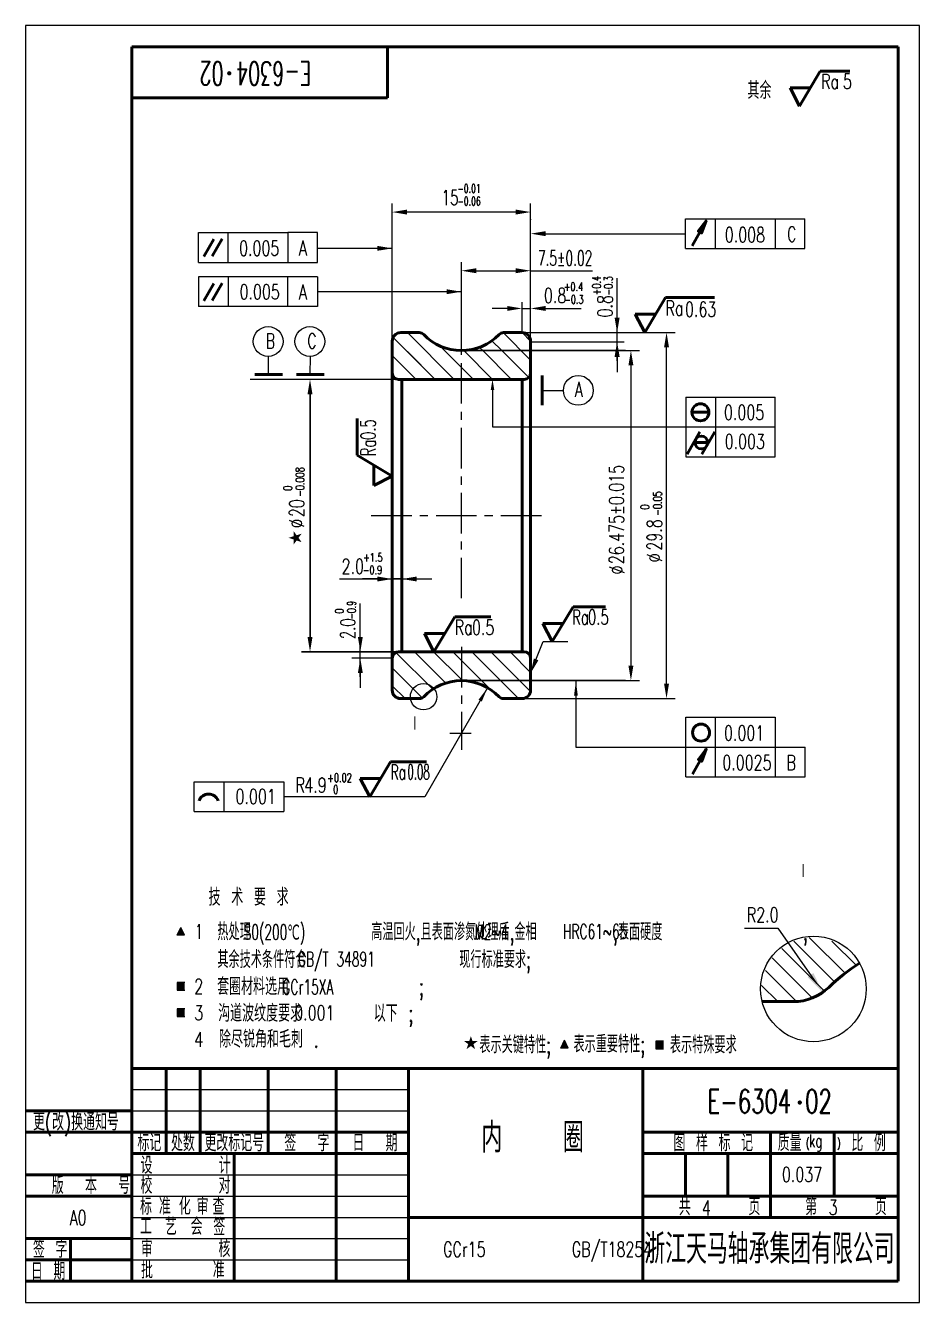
# Model space of a CAD drawing. Header units: millimetres. Extents: x 3824 to 4736, y 762 to 1063.
# Drawn here: x 4293 to 4503, y 762.8 to 1062.8 of the extents above; entities that cross this region are included whole.
import ezdxf
from ezdxf.enums import TextEntityAlignment as Align

# ---------------------------------------------------------------- set-up
doc = ezdxf.new("R2010")
doc.units = ezdxf.units.MM
doc.header["$PDSIZE"] = -5
doc.linetypes.add('ACAD_ISO10W100', pattern=[18.5, 12, -3, 0.5, -3])
doc.linetypes.add('CENTER', pattern=[50.8, 31.75, -6.35, 6.35, -6.35])
doc.layers.get('0').update_dxf_attribs({"lineweight": 18})
for name, color, linetype, lineweight in [('1', 7, 'Continuous', 50), ('2', 7, 'Continuous', 18), ('3', 7, 'CENTER', 18), ('90', 7, 'Continuous', 18), ('中心线', 7, 'CENTER', 18), ('文字', 7, 'Continuous', 18), ('粗实线', 7, 'Continuous', 50)]:
    doc.layers.add(name, color=color, linetype=linetype, lineweight=lineweight)
doc.styles.add('HZ', font='txt.shx', dxfattribs={"width": 0.7, "bigfont": 'hztxt.shx'})
doc.styles.add('HZTXT', font='txt.shx', dxfattribs={"width": 0.667, "bigfont": 'hztxt.shx'})
doc.styles.get("Standard").update_dxf_attribs({"font": 'txt.shx', "bigfont": 'gbcbig.shx'})
doc.styles.add('标准', font='', dxfattribs={"width": 0.667})
doc.styles.get('标准').set_extended_font_data('宋体')
doc.dimstyles.new('小', dxfattribs={"dimtxt": 0.5, "dimasz": 0.5, "dimexe": 0.2, "dimexo": 0, "dimtad": 1, "dimdsep": 46, "dimtxsty": '标准', "dimblk": '_CAXARROW', "dimcen": 0, "dimdle": 6, "dimazin": 2, "dimtfac": 0.707107, "dimtdec": 3, "dimtmove": 2, "dimatfit": 3, "dimfxl": 1, "dimfrac": 2, "dimtolj": 1, "dimarcsym": 1})

# ---------------------------------------------------------------- blocks, each defined once
blk = doc.blocks.new('_CAXARROW')
blk.add_hatch(color=0).paths.add_polyline_path([(0, 0), (-1, 0.125), (-1, -0.125)], flags=0)

msp = doc.modelspace()

# ---------------------------------------------------------------- hatches: boundary and pattern name
at = {"linetype": 'Continuous'}
for points in [[(4379.18199922, 1010.46608418), (4375.68199922, 1010.02858418), (4375.68199922, 1010.90358418)], [(4395.44104272, 1000.27605805), (4391.94104272, 999.83855805), (4391.94104272, 1000.71355805)], [(4401.59374296, 907.24991809), (4400.22913786, 903.99734078), (4399.47049129, 904.43332288)], [(4422.34289717, 908.90754355), (4422.78039717, 905.40754355), (4421.90539717, 905.40754355)]]:
    msp.add_hatch(color=0, dxfattribs=at).paths.add_polyline_path(points, flags=0)
for points in [[(4406.20008179, 996.93274362), (4406.20008179, 995.76607696), (4409.70008179, 996.34941029)], [(4415.20007513, 996.93274362), (4415.20007513, 995.76607696), (4411.70007513, 996.34941029)], [(4431.43630656, 994.17697139), (4432.60297323, 994.17697139), (4432.0196399, 990.67697139)], [(4431.43630656, 985.0293279), (4432.60297323, 985.0293279), (4432.0196399, 988.5293279)], [(4431.43630656, 984.91673129), (4432.60297323, 984.91673129), (4432.0196399, 988.41673129)], [(4402.3285472, 977.17697139), (4402.74521387, 979.67697139), (4403.16188054, 977.17697139)], [(4371.11330164, 919.17697139), (4372.27996831, 919.17697139), (4371.69663498, 915.67697139)], [(4371.11330164, 910.67697139), (4372.27996831, 910.67697139), (4371.69663498, 914.17697139)], [(4478.13151993, 840.22068309), (4476.76809477, 839.26211665), (4480.32550668, 835.65112441)]]:
    msp.add_hatch(color=0).paths.add_polyline_path(points, flags=0)
at = {"ltscale": 0.3}
for points in [[(4330.39320602, 849.07493558), (4329.5277898, 850.91412041), (4328.66237359, 849.07493558)], [(4420.53540341, 822.58483924), (4419.6699872, 824.42402406), (4418.80457098, 822.58483924)]]:
    msp.add_hatch(color=0, dxfattribs=at).paths.add_polyline_path(points)
for points in [[(4330.45103693, 838.00946154), (4328.65103693, 838.00946154), (4328.65103693, 836.20946154), (4330.45103693, 836.20946154)], [(4330.45103693, 831.79909183), (4328.65103693, 831.79909183), (4328.65103693, 829.99909183), (4330.45103693, 829.99909183)], [(4442.93557509, 824.19340786), (4441.13557509, 824.19340786), (4441.13557509, 822.39340786), (4442.93557509, 822.39340786)]]:
    msp.add_hatch(color=256).paths.add_polyline_path(points)

# ---------------------------------------------------------------- linework, layer by layer
at = {"linetype": 'Continuous'}
for p, q in [((4379.18199922, 989.41178069), (4379.18199922, 1020.99142542)), ((4411.70008622, 992.21735284), (4411.70008622, 1020.99142542)), ((4407.70008622, 990.67697139), (4445.62941073, 990.67697139)), ((4395.44104272, 986.44639924), (4437.26168327, 986.44639924)), ((4381.46077779, 979.67697139), (4357.87524385, 979.67697139)), ((4379.18199922, 914.17697139), (4379.18199922, 934.78580717)), ((4381.46077779, 915.67697139), (4381.46077779, 934.78580717)), ((4381.46077779, 915.67697139), (4357.87524385, 915.67697139)), ((4395.44104272, 908.90754355), (4437.26168327, 908.90754355)), ((4407.70008622, 904.67697139), (4445.62941073, 904.67697139))]:
    msp.add_line(p, q, dxfattribs=at)
at = {"color": 0, "linetype": 'Continuous'}
for p, q in [((4408.20008622, 1018.99142542), (4382.68199922, 1018.99142542)), ((4379.18199922, 1010.46608418), (4361.6657494, 1010.46608418)), ((4395.44104272, 1000.27605805), (4361.6657494, 1000.27605805)), ((4443.62941073, 908.17697139), (4443.62941073, 987.17697139)), ((4435.26168327, 982.94639924), (4435.26168327, 912.40754355)), ((4359.87524385, 919.17697139), (4359.87524385, 976.17697139)), ((4375.68199922, 932.78580717), (4372.18199922, 932.78580717)), ((4381.46077779, 932.78580717), (4379.18199922, 932.78580717)), ((4384.96077779, 932.78580717), (4388.46077779, 932.78580717)), ((4401.59374296, 907.24991809), (4386.86851014, 881.62673908)), ((4422.34289717, 908.90754355), (4422.34289717, 893.29852723))]:
    msp.add_line(p, q, dxfattribs=at)
at = {"color": 0}
for p, q in [((4415.20008622, 1013.91334986), (4448.12214749, 1013.91334986)), ((4361.6657494, 1010.46608418), (4361.6657494, 1010.46608418)), ((4411.70008622, 1005.21284531), (4426.24352043, 1005.21284531)), ((4432.01946019, 993.17697139), (4432.01946019, 1003.45422109)), ((4361.6657494, 1000.27605805), (4361.6657494, 1000.27605805)), ((4411.70008622, 993.47863491), (4411.70008622, 999.22018567)), ((4406.20008179, 996.34941029), (4402.70008179, 996.34941029)), ((4407.20008179, 996.33718761), (4404.70008179, 996.33718761)), ((4409.70008179, 990.67695665), (4409.70008179, 997.84941029)), ((4409.70008179, 991.30195665), (4409.70008179, 997.40756615)), ((4409.70008179, 996.34941029), (4411.70008622, 996.34941029)), ((4411.70007513, 988.5293279), (4411.70007513, 997.84941029)), ((4415.20007513, 996.34941029), (4423.55840846, 996.34941029)), ((4432.0196399, 994.17697139), (4432.0196399, 997.67697139)), ((4409.6911476, 990.67697139), (4433.5196399, 990.67697139)), ((4409.75378619, 990.67697139), (4428.67374193, 990.67697139)), ((4411.70008622, 988.5293279), (4433.5196399, 988.5293279)), ((4412.32508622, 988.5293279), (4433.65870277, 988.5293279)), ((4432.0196399, 988.41673129), (4432.0196399, 989.91673129)), ((4432.01946019, 986.0293279), (4432.01946019, 983.5293279)), ((4432.0196399, 985.0293279), (4432.0196399, 981.5293279)), ((4432.0196399, 984.91673129), (4432.0196399, 981.41673129)), ((4377.28757846, 979.67697139), (4345.80854031, 979.65464643)), ((4402.74521387, 977.17697139), (4402.74521387, 968.51750259)), ((4371.69663498, 919.17697139), (4371.69663498, 922.67697139)), ((4414.66587566, 918.07075552), (4420.44416086, 918.07075552)), ((4414.66587566, 918.07075552), (4414.66587566, 918.07075552)), ((4371.69663498, 914.17697139), (4371.69663498, 915.67697139)), ((4371.69663498, 910.67697139), (4371.69663498, 907.17697139)), ((4422.34289717, 893.29852723), (4422.34289717, 893.29852723)), ((4386.86851014, 881.62673908), (4386.86851014, 881.62673908)), ((4461.96691517, 850.71650775), (4469.75797464, 850.71650775)), ((4469.75797464, 850.71650775), (4478.89129132, 837.7256569)), ((4480.61442055, 836.11196232), (4470.72390283, 846.00248005)), ((4483.21249268, 838.00401825), (4473.55008259, 847.66642835)), ((4485.72005691, 839.98658208), (4477.11029108, 848.59634791)), ((4488.22762114, 841.96914592), (4482.48724415, 847.7095229)), ((4477.8790963, 834.35715851), (4468.47033974, 843.76591508)), ((4474.11594386, 833.63018289), (4466.90540177, 840.84072498)), ((4469.75881842, 833.49718028), (4465.9527516, 837.30324709)), ((4318.04732085, 812.81511305), (4383.04727346, 812.81511305)), ((4318.04732085, 807.81511305), (4383.04727346, 807.81511305)), ((4318.04732085, 792.81511305), (4383.04727346, 792.81511305)), ((4318.04732085, 787.81511305), (4383.04727346, 787.81511305)), ((4318.04732085, 782.81511305), (4383.04727346, 782.81511305)), ((4318.04732085, 777.81511305), (4383.04727346, 777.81511305)), ((4318.04732085, 772.81511305), (4383.04727346, 772.81511305))]:
    msp.add_line(p, q, dxfattribs=at)
at = {"color": 0, "lineweight": 18}
for p, q in [((4381.46077779, 915.67697139), (4369.69663498, 915.67697139)), ((4379.18199922, 914.17697139), (4369.69663498, 914.17697139))]:
    msp.add_line(p, q, dxfattribs=at)
at = {"color": 0, "ltscale": 0.3}
for p, q in [((4328.66237359, 849.07493558), (4329.5277898, 850.91412041)), ((4330.39320602, 849.07493558), (4328.66237359, 849.07493558)), ((4330.39320602, 849.07493558), (4329.5277898, 850.91412041)), ((4418.80457098, 822.58483924), (4419.6699872, 824.42402406)), ((4420.53540341, 822.58483924), (4418.80457098, 822.58483924)), ((4420.53540341, 822.58483924), (4419.6699872, 824.42402406))]:
    msp.add_line(p, q, dxfattribs=at)
for p, q in [((4328.65103693, 838.00946154), (4328.65103693, 836.20946154)), ((4330.45103693, 838.00946154), (4328.65103693, 838.00946154)), ((4328.65103693, 836.20946154), (4330.45103693, 836.20946154)), ((4328.65103693, 831.79909183), (4328.65103693, 829.99909183)), ((4330.45103693, 831.79909183), (4328.65103693, 831.79909183)), ((4328.65103693, 829.99909183), (4330.45103693, 829.99909183)), ((4441.13557509, 824.19340786), (4441.13557509, 822.39340786)), ((4442.93557509, 824.19340786), (4441.13557509, 824.19340786)), ((4441.13557509, 822.39340786), (4442.93557509, 822.39340786))]:
    msp.add_line(p, q)
for points in [[(4340.65581323, 1051.59807274, 0.5, 0.5, 1), (4341.15581323, 1051.59807274, 0.5, 0.5, 1)], [(4474.67576218, 809.78014021, 0.5, 0.5, 1), (4475.17576218, 809.78014021, 0.5, 0.5, 1)]]:
    msp.add_lwpolyline(points, format="xyseb", close=True)
at = {"color": 0}
for centre, radius in [((4386.55196132, 905.12573254), 3.10195288), ((4478.13946627, 836.48224771), 12.40781151)]:
    msp.add_circle(centre, radius, dxfattribs=at)
for points in [[(4382.68199922, 1019.57475875), (4382.68199922, 1018.40809209), (4379.18199922, 1018.99142542)], [(4408.20008622, 1018.40809209), (4408.20008622, 1019.57475875), (4411.70008622, 1018.99142542)], [(4415.20008622, 1013.33001652), (4411.70008622, 1013.91334986), (4415.20008622, 1014.49668319)], [(4444.21274406, 987.17697139), (4443.0460774, 987.17697139), (4443.62941073, 990.67697139)], [(4435.8450166, 982.94639924), (4434.67834994, 982.94639924), (4435.26168327, 986.44639924)], [(4360.45857718, 976.17697139), (4359.29191052, 976.17697139), (4359.87524385, 979.67697139)], [(4375.68199922, 932.20247383), (4375.68199922, 933.3691405), (4379.18199922, 932.78580717)], [(4384.96077779, 933.3691405), (4384.96077779, 932.20247383), (4381.46077779, 932.78580717)], [(4359.29191052, 919.17697139), (4360.45857718, 919.17697139), (4359.87524385, 915.67697139)], [(4434.67834994, 912.40754355), (4435.8450166, 912.40754355), (4435.26168327, 908.90754355)], [(4443.0460774, 908.17697139), (4444.21274406, 908.17697139), (4443.62941073, 904.67697139)]]:
    msp.add_solid(points, dxfattribs=at)
at = {"layer": '1', "color": 0}
for p, q in [((4498.04732085, 1057.81511305), (4318.04732085, 1057.81511305)), ((4318.04732085, 1057.81511305), (4318.04732085, 767.81511305)), ((4378.04732085, 1045.81511305), (4378.04732085, 1057.81511305)), ((4498.04732085, 767.81511305), (4498.04732085, 1057.81511305)), ((4318.04732085, 1045.81511305), (4378.04732085, 1045.81511305)), ((4451.46730217, 1014.28282355), (4449.66194406, 1011.05950739)), ((4334.91387245, 1008.52049571), (4337.2923237, 1012.6400941)), ((4336.88066037, 1008.61834783), (4339.24043739, 1012.70560151)), ((4334.91387245, 998.1244683), (4337.2923237, 1002.2440667)), ((4336.88066037, 998.22232042), (4339.24043739, 1002.30957411)), ((4385.52027647, 990.67697139), (4381.18199934, 990.67697139)), ((4405.36181152, 990.67696944), (4409.70008179, 990.67695665)), ((4379.18199934, 988.67697131), (4379.18200283, 906.67697131)), ((4411.70007589, 988.67694632), (4411.69965262, 906.67696107)), ((4353.38902764, 980.81536914), (4346.88902764, 980.81536914)), ((4363.18668498, 980.81536914), (4356.68668498, 980.81536914)), ((4380.68199922, 979.67697139), (4410.20008622, 979.67697139)), ((4381.46077779, 915.67697139), (4381.46077779, 979.67697139)), ((4409.70779641, 915.67697139), (4409.70779641, 979.67697139)), ((4414.39387199, 973.60344486), (4414.39387199, 980.60344486)), ((4449.60375472, 971.94423914), (4453.60375472, 971.94423914)), ((4448.46069891, 962.08755558), (4451.48353055, 967.32325356)), ((4451.90962666, 962.07521403), (4454.9395837, 967.32325356)), ((4450.31654034, 964.85104452), (4453.31654034, 964.85104452)), ((4380.68199922, 915.67697139), (4410.20008622, 915.67697139)), ((4385.52027647, 904.67697139), (4381.18200283, 904.67697139)), ((4405.36180897, 904.67697139), (4409.69965262, 904.67697139)), ((4451.51074181, 890.17663004), (4449.70538369, 886.95331387)), ((4473.42746259, 833.49718028), (4466.09607974, 833.49718028)), ((4318.04732085, 817.81511305), (4498.04732085, 817.81511305)), ((4326.04732085, 817.81511305), (4326.04732085, 797.81511305)), ((4334.04732085, 817.81511305), (4334.04732085, 797.81511305)), ((4350.04732085, 817.81511305), (4350.04732085, 797.81511305)), ((4366.04732085, 817.81511305), (4366.04732085, 797.81511305)), ((4383.04732085, 817.81511305), (4383.04732085, 767.81511305)), ((4438.04732085, 817.81511305), (4438.04732085, 767.81511305)), ((4438.04732085, 802.81511305), (4498.04732085, 802.81511305)), ((4468.04732085, 802.81511305), (4468.04732085, 782.81511305)), ((4483.04732085, 802.81511305), (4483.04732085, 787.81511305)), ((4438.04732085, 797.81511305), (4498.04732085, 797.81511305)), ((4448.04732085, 797.81511305), (4448.04732085, 787.81511305)), ((4458.04732085, 797.81511305), (4458.04732085, 787.81511305)), ((4438.04732085, 787.81511305), (4498.04732085, 787.81511305)), ((4438.04732085, 782.81511305), (4498.04732085, 782.81511305)), ((4293.04732085, 767.81511305), (4498.04732085, 767.81511305))]:
    msp.add_line(p, q, dxfattribs=at)
for points in [[(4451.46730217, 1014.28282355), (4452.93329838, 1016.90023738), (4451.0746901, 1014.50272299), (4451.85991425, 1014.06292412), (4452.93329838, 1016.90023738)], [(4451.28408321, 1014.38544329), (4452.20030028, 1015.59153047), (4451.65052114, 1014.18020382)], [(4451.51074181, 890.17663004), (4452.97673802, 892.79404386), (4451.11812973, 890.39652947), (4451.90335388, 889.95673061), (4452.97673802, 892.79404386)], [(4451.32752284, 890.27924978), (4452.24373991, 891.48533695), (4451.69396078, 890.07401031)]]:
    msp.add_lwpolyline(points, dxfattribs=at)
for centre, radius in [((4451.60375472, 971.94423914), 2), ((4451.81654034, 964.85104452), 1.5), ((4451.73624843, 896.68473342), 2)]:
    msp.add_circle(centre, radius, dxfattribs=at)
for centre, radius, start, end in [((4381.18199934, 988.67697139), 2, 90, 180.0000024148), ((4385.52027647, 989.17697139), 1.5, 43.8097070939, 90), ((4395.44104272, 998.69387116), 12.24747191, 223.8097070939, 316.1902816335), ((4405.36180709, 989.17696944), 1.5, 89.9998309971, 136.1902816335), ((4409.70007589, 988.67695665), 2, 359.9997042441, 89.9998309964), ((4380.68199922, 981.17697139), 1.5, 180, 270), ((4410.20008622, 981.17697139), 1.5, 270.0000000002, 0), ((4380.68199922, 914.17697139), 1.5, 90, 180), ((4410.20008622, 914.17697139), 1.5, 0, 90), ((4381.18200283, 906.67697139), 2, 180.0000024148, 270), ((4395.44104272, 896.66007163), 12.24747191, 43.8097070939, 136.1902929061), ((4409.69965262, 906.67697139), 2, 270, 359.9997042466), ((4385.52027647, 906.17697139), 1.5, 270, 316.1902929061), ((4405.36180897, 906.17697139), 1.5, 223.8097070939, 270), ((4336.04226675, 879.87061828), 2.38529307, 20.1777104911, 159.8222895089), ((4515.59158371, 801.42958122), 48.98988766, 122.9266834611, 133.7354590268), ((4473.42746259, 845.49718028), 12, 270, 313.7354590268)]:
    msp.add_arc(centre, radius, start, end, dxfattribs=at)
at = {"layer": '2', "color": 0}
for p, q in [((4503.04732085, 1062.81511305), (4293.04732085, 1062.81511305)), ((4293.04732085, 1062.81511305), (4293.04732085, 762.81511305)), ((4503.04732085, 762.81511305), (4503.04732085, 1062.81511305)), ((4448.12214749, 1010.40472074), (4448.12214749, 1017.40472074)), ((4448.12214749, 1017.40472074), (4476.12214749, 1017.40472074)), ((4455.12214749, 1010.40472074), (4455.12214749, 1017.40472074)), ((4469.12214749, 1017.40472074), (4469.12214749, 1010.40472074)), ((4476.12214749, 1010.40472074), (4476.12214749, 1017.40472074)), ((4333.6657494, 1014.17243355), (4340.6657494, 1014.17243355)), ((4333.6657494, 1007.17243355), (4333.6657494, 1014.17243355)), ((4340.6657494, 1014.17243355), (4354.6657494, 1014.17243355)), ((4340.6657494, 1007.17243355), (4340.6657494, 1014.17243355)), ((4361.6657494, 1014.17243355), (4354.6657494, 1014.17243355)), ((4354.6657494, 1014.17243355), (4354.6657494, 1007.17243355)), ((4361.6657494, 1007.17243355), (4361.6657494, 1014.17243355)), ((4379.18199922, 1010.46608418), (4361.6657494, 1010.46608418)), ((4448.12214749, 1010.40472074), (4476.12214749, 1010.40472074)), ((4333.6657494, 1007.17243355), (4340.6657494, 1007.17243355)), ((4340.6657494, 1007.17243355), (4354.6657494, 1007.17243355)), ((4354.6657494, 1007.17243355), (4361.6657494, 1007.17243355)), ((4361.6657494, 1003.77570995), (4333.6657494, 1003.77570995)), ((4333.6657494, 1003.77570995), (4333.6657494, 996.77640614)), ((4340.6657494, 1003.77570995), (4340.6657494, 996.77640614)), ((4354.6657494, 996.77640614), (4354.6657494, 1003.77570995)), ((4361.6657494, 1003.77570995), (4361.6657494, 996.77640614)), ((4361.6657494, 996.77640614), (4333.6657494, 996.77640614)), ((4393.76495775, 979.67697139), (4382.76495775, 990.67697139)), ((4411.70008622, 984.19248323), (4405.21559805, 990.67697139)), ((4411.70008622, 988.66803278), (4409.69116233, 990.67695667)), ((4389.27482969, 979.67697139), (4379.31864528, 989.6331558)), ((4395.44104272, 982.49101448), (4390.40019326, 987.53186395)), ((4400.46591408, 986.44639924), (4399.70113333, 987.21118)), ((4404.95604214, 986.44639924), (4402.62662983, 988.77581156)), ((4411.70008622, 988.20668441), (4411.70008622, 988.85197139)), ((4350.13902764, 980.81536914), (4350.13902764, 985.09487619)), ((4359.93668498, 980.81536914), (4359.95997381, 985.09555208)), ((4384.78470163, 979.67697139), (4379.18199922, 985.2796738)), ((4389.27482969, 979.67697139), (4382.75090254, 986.20089854)), ((4434.01632418, 986.44639924), (4395.44104542, 986.44639924)), ((4395.97578602, 986.44639924), (4395.96459074, 986.45759453)), ((4402.74521387, 979.67697139), (4395.97578602, 986.44639924)), ((4407.23534193, 979.67697139), (4400.46591408, 986.44639924)), ((4411.27336234, 980.12907905), (4404.95604214, 986.44639924)), ((4398.25508581, 979.67697139), (4395.44104272, 982.49101448)), ((4380.22244143, 979.74910353), (4379.25413136, 980.7174136)), ((4359.87524385, 976.67697139), (4359.87524385, 918.67697139)), ((4414.39387199, 977.10344486), (4419.39981103, 977.10344486)), ((4448.16558712, 975.51750259), (4469.16558712, 975.51750259)), ((4448.16558712, 975.51750259), (4448.16558712, 961.51750259)), ((4455.16558712, 975.51750259), (4455.16558712, 961.573526)), ((4469.16558712, 961.51750259), (4469.16558712, 975.51750259)), ((4402.74521387, 968.51750259), (4469.16558712, 968.51750259)), ((4448.16558712, 961.51750259), (4469.16558712, 961.51750259)), ((4357.87524385, 915.67697139), (4381.46077779, 915.67697139)), ((4388.70868386, 906.89119632), (4380.05859121, 915.54128897)), ((4391.75143619, 908.33857205), (4384.41303684, 915.67697139)), ((4395.44104272, 909.13909358), (4388.9031649, 915.67697139)), ((4395.44104272, 913.62922164), (4393.39329296, 915.67697139)), ((4404.65284887, 908.90754355), (4397.88342102, 915.67697139)), ((4411.70008622, 906.35043426), (4402.37354908, 915.67697139)), ((4411.70008622, 910.84056232), (4406.86367714, 915.67697139)), ((4400.16272081, 908.90754355), (4395.44104272, 913.62922164)), ((4386.2457009, 904.86405121), (4379.18199922, 911.92775289)), ((4395.67259275, 908.90754355), (4395.44104272, 909.13909358)), ((4382.20105953, 904.67697139), (4379.18199922, 907.6960317)), ((4433.97629501, 908.90754355), (4395.44104542, 908.90754355)), ((4395.67482418, 908.90531212), (4395.67259275, 908.90754355)), ((4402.19002815, 906.88023621), (4400.16272081, 908.90754355)), ((4408.88342102, 904.67697139), (4404.65284887, 908.90754355)), ((4422.34289717, 908.90754355), (4422.34289717, 893.29852723)), ((4448.16558712, 900.29852723), (4469.16558712, 900.29852723)), ((4448.16558712, 886.29852723), (4448.16558712, 900.29852723)), ((4455.16558712, 886.29852723), (4455.16558712, 900.29852723)), ((4469.16558712, 900.29852723), (4469.16558712, 886.29852723)), ((4422.34289717, 893.29852723), (4476.16558712, 893.29852723)), ((4476.16558712, 886.29852723), (4476.16558712, 893.29852723)), ((4332.69678227, 885.12673908), (4353.69678227, 885.12673908)), ((4332.69678227, 878.12673908), (4332.69678227, 885.12673908)), ((4339.69678227, 878.12673908), (4339.69678227, 885.12673908)), ((4353.69678227, 885.12673908), (4353.69678227, 878.12673908)), ((4448.16558712, 886.29852723), (4476.16558712, 886.29852723)), ((4386.86851014, 881.62673908), (4353.69678227, 881.62673908)), ((4332.69678227, 878.12673908), (4353.69678227, 878.12673908)), ((4318.04732085, 812.81511305), (4383.04732085, 812.81511305)), ((4318.04732085, 807.81511305), (4383.04732085, 807.81511305)), ((4293.04732085, 762.81511305), (4503.04732085, 762.81511305))]:
    msp.add_line(p, q, dxfattribs=at)
at = {"layer": '2', "color": 0, "linetype": 'ByBlock'}
for p, q in [((4432.0196399, 984.05815284), (4432.0196399, 1003.31279888)), ((4366.77945683, 932.78580717), (4386.56292673, 932.78580717)), ((4371.69663498, 909.81839295), (4371.69663498, 926.99978227))]:
    msp.add_line(p, q, dxfattribs=at)
at = {"layer": '2', "color": 0}
for centre in [(4350.0491373, 988.59372167), (4359.84679464, 988.59372167), (4422.89981103, 977.10344486)]:
    msp.add_circle(centre, 3.5, dxfattribs=at)
at = {"layer": '2', "color": 0, "linetype": 'ByBlock'}
msp.add_point((4411.68379606, 1017.24414261), dxfattribs=at)
at = {"layer": '3', "color": 0}
msp.add_line((4392.7051817, 896.54368739), (4397.75613961, 896.54368739), dxfattribs=at)
at = {"layer": '中心线', "linetype": 'Continuous', "ltscale": 0.3}
for p, q in [((4395.44104542, 986.44639924), (4395.44104542, 1007.21284531)), ((4411.70008622, 989.25197139), (4411.70008622, 1007.21284531))]:
    msp.add_line(p, q, dxfattribs=at)
at = {"layer": '中心线', "color": 0, "linetype": 'Continuous', "ltscale": 0.3}
msp.add_line((4398.94104542, 1005.21284531), (4408.20008622, 1005.21284531), dxfattribs=at)
at = {"layer": '中心线', "color": 0, "ltscale": 0.3}
for p, q in [((4395.44104272, 928.26759323), (4395.44104272, 1002.67037288)), ((4374.23484906, 947.67697139), (4415.4038493, 947.67697139)), ((4395.44104272, 916.82370393), (4395.44104272, 892.68356991))]:
    msp.add_line(p, q, dxfattribs=at)
at = {"layer": '中心线', "color": 0}
for points in [[(4398.94104542, 1005.79617864), (4398.94104542, 1004.62951197), (4395.44104542, 1005.21284531)], [(4408.20008622, 1004.62951197), (4408.20008622, 1005.79617864), (4411.70008622, 1005.21284531)]]:
    msp.add_solid(points, dxfattribs=at)
at = {"layer": '粗实线', "color": 0}
for p, q in [((4474.87322856, 1043.9075524), (4479.75875743, 1052.11460519)), ((4474.87322856, 1043.9075524), (4479.75875743, 1052.11460519)), ((4479.75875743, 1052.11460519), (4486.70392605, 1052.11460519)), ((4479.75875743, 1052.11460519), (4486.70392605, 1052.11460519)), ((4474.87322856, 1043.9075524), (4472.63508043, 1048.20446419)), ((4474.87322856, 1043.9075524), (4472.63508043, 1048.20446419)), ((4472.63572631, 1048.20322419), (4477.43037411, 1048.20322419)), ((4472.63572631, 1048.20322419), (4477.43037411, 1048.20322419)), ((4438.50310664, 990.67697139), (4443.38863551, 998.88402419)), ((4443.38863551, 998.88402419), (4454.87372051, 998.88402419)), ((4438.50310664, 990.67697139), (4436.26495851, 994.97388319)), ((4436.26560439, 994.97264319), (4441.0602522, 994.97264319)), ((4370.97495012, 961.85895934), (4370.97495012, 970.45605749)), ((4379.18200291, 956.97343048), (4370.97495012, 961.85895934)), ((4374.88633112, 954.73592822), (4374.88633112, 959.53057603)), ((4379.18200291, 956.97343048), (4374.88509112, 954.73528234)), ((4416.79073313, 918.07075552), (4421.676262, 926.27780831)), ((4421.676262, 926.27780831), (4429.28325914, 926.27780831)), ((4388.97827338, 915.67697139), (4393.86380225, 923.88402419)), ((4393.86380225, 923.88402419), (4402.34224584, 923.88402419)), ((4416.79073313, 918.07075552), (4414.552585, 922.36766731)), ((4414.55323088, 922.36642731), (4419.34787869, 922.36642731)), ((4388.97827338, 915.67697139), (4386.74012525, 919.97388319)), ((4386.74077113, 919.97264319), (4391.53541893, 919.97264319)), ((4373.93071772, 881.62673908), (4378.81624658, 889.83379188)), ((4378.81624658, 889.83379188), (4387.27540913, 889.83379188)), ((4373.93071772, 881.62673908), (4371.69256958, 885.92365088)), ((4371.69321546, 885.92241088), (4376.48786327, 885.92241088)), ((4383.04727346, 782.81511305), (4438.04732085, 782.81511305))]:
    msp.add_line(p, q, dxfattribs=at)
at = {"layer": '粗实线', "color": 0, "lineweight": 50}
for p, q in [((4326.04732085, 797.81511305), (4326.04732085, 817.81511305)), ((4334.04732085, 797.81511305), (4334.04732085, 817.81511305)), ((4350.04732085, 797.81511305), (4350.04732085, 817.81511305)), ((4366.04732085, 797.81511305), (4366.04732085, 817.81511305)), ((4383.04727346, 767.81511305), (4383.04727346, 817.81511305)), ((4318.04732085, 807.81511305), (4293.04732085, 807.81511305)), ((4318.04732085, 802.81511305), (4293.04732085, 802.81511305)), ((4318.04732085, 802.81511305), (4383.04727346, 802.81511305)), ((4438.04732085, 802.81511305), (4498.04732085, 802.81511305)), ((4318.04732085, 797.81511305), (4383.04727346, 797.81511305)), ((4342.04727346, 767.81511305), (4342.04727346, 797.81511305)), ((4366.04732085, 767.81511305), (4366.04732085, 797.81511305)), ((4438.04732085, 797.81511305), (4498.04732085, 797.81511305)), ((4318.04732085, 792.81511305), (4293.04732085, 792.81511305)), ((4318.04732085, 787.81511305), (4293.04732085, 787.81511305)), ((4438.04732085, 787.81511305), (4498.04732085, 787.81511305)), ((4438.04732085, 782.81511305), (4498.04732085, 782.81511305)), ((4318.04732085, 777.81511305), (4293.04732085, 777.81511305)), ((4303.63282413, 777.81511305), (4303.63282413, 767.81511305)), ((4318.04732085, 772.81511305), (4293.04732085, 772.81511305)), ((4318.04732085, 767.81511305), (4293.04732085, 767.81511305)), ((4318.04732085, 767.81511305), (4293.04732085, 767.81511305))]:
    msp.add_line(p, q, dxfattribs=at)

# ---------------------------------------------------------------- texts
at = {"color": 0, "linetype": 'Continuous'}
for s, height, style, width, p in [('Ra', 3.5, 'HZ', 0.7, (4479.94729799, 1047.90900097)), ('Ra', 3.5, 'HZ', 0.7, (4479.94729799, 1047.90900097)), ('5', 3.5, 'HZ', 0.7, (4485.0755927, 1047.94812369)), ('5', 3.5, 'HZ', 0.7, (4485.0755927, 1047.94812369)), ('0.008', 3.5, 'HZ', 0.7, (4457.31878392, 1011.90815187)), ('0.005', 3.5, 'HZ', 0.7, (4343.21835873, 1008.74525605)), ('7.5±0.02', 3.5, 'HZ', 0.6, (4413.41084076, 1006.43326276)), ('+0.4', 2, 'HZ', 0.7, (4419.48603573, 1000.45503903)), ('0.005', 3.5, 'HZ', 0.7, (4343.32382837, 998.49824753)), ('0.8', 3.5, 'HZ', 0.7, (4414.83734779, 997.64412504)), ('-0.3', 2, 'HZ', 0.7, (4419.58652874, 997.45503903)), ('0.63', 3.5, 'HZ', 0.7, (4447.97554511, 994.39916025)), ('0.005', 3.5, 'HZ', 0.7, (4457.12638857, 970.17836822)), ('0.003', 3.5, 'HZ', 0.7, (4457.28656136, 963.33898205)), ('Ra', 3.5, 'HZ', 0.65, (4421.44395244, 922.07220409)), ('0.5', 3.5, 'HZ', 0.65, (4425.17738245, 922.08108769)), ('Ra', 3.5, 'HZ', 0.7, (4393.85617296, 919.67841997)), ('0.5', 3.5, 'HZ', 0.7, (4397.92829617, 919.66127838)), ('Ⅰ', 3.5, 'HZ', 0.7, (4383.2753682, 897.08404871)), ('0.001', 3.5, 'HZ', 0.7, (4457.13972856, 894.84128243)), ('0.0025', 3.5, 'HZ', 0.7, (4456.73803042, 887.89976915)), ('Ra', 3.5, 'HZ', 0.6, (4378.81430295, 885.66771855)), ('0.08', 3.5, 'HZ', 0.5, (4382.75360467, 885.71054296)), ('R', 3.5, 'HZ', 0.7, (4356.44796858, 882.6208161)), ('4.9', 3.5, 'HZ', 0.7, (4358.5360297, 882.61889428)), ('+0.02', 2, 'HZ', 0.7, (4363.93887814, 885.08710612)), ('0.001', 3.5, 'HZ', 0.7, (4342.37920506, 879.92718919)), ('0', 2, 'HZ', 0.7, (4365.32437814, 882.33204034)), ('Ⅰ', 3.5, 'HZ', 0.7, (4474.47019208, 862.42001438)), ('R2.0', 3.5, 'HZ', 0.7, (4462.49358978, 852.14566571)), ('E-6304 02', 5.5, 'HZTXT', 0.667, (4453.27830984, 807.31838204)), ('(     )', 2, 'HZ', 0.666667, (4476.36663367, 799.27157445)), ('A0', 3.5, 'HZ', 0.7, (4303.38917791, 780.99113185))]:
    msp.add_text(s, height=height, dxfattribs=dict(at, style=style, width=width)).set_placement(p)
at = {"color": 0, "linetype": 'Continuous', "style": 'HZ', "width": 0.7}
for s, height, p in [('+0.4', 2, (4428.18493528, 999.43590178)), ('-0.3', 2, (4430.97236397, 999.37079929)), ('0.8', 3.5, (4430.91420048, 994.23974068)), ('-0.008', 2, (4358.51904889, 952.08599439)), ('26.475±0.015', 3.5, (4433.62648403, 936.2761028)), ('0', 2, (4355.64971677, 953.51744858)), ('20', 3.5, (4358.51622891, 947.32840925)), ('-0.05', 2, (4442.51952761, 947.65787559)), ('0', 2, (4439.54312845, 949.07665538)), ('∅', 3.5, (4358.5237034, 944.7754655)), ('29.8', 3.5, (4442.53556296, 939.47192062)), ('∅', 3.5, (4442.57686833, 936.70359521)), ('∅', 3.5, (4433.76867135, 933.83597136))]:
    msp.add_text(s, height=height, rotation=90, dxfattribs=at).set_placement(p)
at = {"color": 0, "linetype": 'ACAD_ISO10W100', "lineweight": 15, "insert": (4355.16744813, 940.74734924), "char_height": 2.5, "width": 13.4002592891, "attachment_point": 1, "rotation": 90}
msp.add_mtext('{\\fSimSun|b0|i0|c134|p2;★}', dxfattribs=at)
at = {"color": 0, "linetype": 'ACAD_ISO10W100', "lineweight": 15, "insert": (4395.95534437, 825.06721953), "char_height": 2.5, "width": 13.4002592891, "attachment_point": 1}
msp.add_mtext('{\\fSimSun|b0|i0|c134|p2;★}', dxfattribs=at)
at = {"layer": '2', "color": 0, "linetype": 'Continuous'}
for s, height, rotation, style, width, p in [('E-6304 02', 5.5, 180, 'HZTXT', 0.6, (4360.19928453, 1054.28431705)), ('0.5', 3.5, 90, 'HZ', 0.65, (4375.26712956, 965.44437538)), ('Ra', 3.5, 90, 'HZ', 0.65, (4375.32195474, 961.62416802)), ('2.0', 3.5, 90, 'HZ', 0.65, (4370.51194217, 918.66462268))]:
    msp.add_text(s, height=height, rotation=rotation, dxfattribs=dict(at, style=style, width=width)).set_placement(p)
at = {"layer": '2', "color": 0, "linetype": 'Continuous', "style": 'HZ', "width": 0.7}
for s, height, p in [('其余', 4.025, (4462.64072585, 1045.57809027)), ('其余', 4.025, (4462.64072585, 1045.57809027)), ('C', 3.5, (4471.9394235, 1012.03618233)), ('A', 3.5, (4357.25363252, 1008.79450789)), ('A', 3.5, (4357.25141495, 998.48257226)), ('Ra', 3.5, (4443.39415324, 994.67841997)), ('B', 3.5, (4349.43866644, 986.96698604)), ('C', 3.5, (4359.23632378, 986.96698604)), ('A', 3.5, (4422.05050296, 975.57287823)), ('2.0', 3.5, (4367.29999019, 934.00998938)), ('+1.5', 2, (4372.35284644, 936.86210343)), ('-0.9', 2, (4372.27214495, 933.90513713)), ('B', 3.5, (4471.79628804, 887.89935104)), ('内   圈', 7, (4400.12989061, 798.06358982)), ('浙江天马轴承集团有限公司', 7, (4438.40842114, 771.88363336))]:
    msp.add_text(s, height=height, dxfattribs=at).set_placement(p)
at = {"layer": '2', "style": 'HZ'}
for s, height, width, p in [('技 术 要 求', 4.025, 0.7, (4336.03665166, 856.04398099)), ('  热处理           高温回火,且表面渗氮处理后,金相       ,表面硬度             ,', 4.025, 0.65, (4333.45580525, 847.90808886)), ('S0(200℃)', 3.5, 0.6, (4344.2935362, 848.07591097)), ('  其余技术条件符合              现行标准要求;', 4.025, 0.65, (4333.45580525, 841.3932599)), ('  套圈材料选用           ;', 4.025, 0.7, (4333.0290244, 835.04412168)), ('GCr15XA', 3.5, 0.6, (4353.39072495, 835.1844591)), ('  沟道波纹度要求      以下 ;', 4.025, 0.7, (4333.26873565, 828.76862391)), ('  除尽锐角和毛刺 .', 4.025, 0.7, (4333.47869249, 822.69670003)), ('表示关键特性;', 4.025, 0.65, (4399.66377617, 821.36560163)), ('表示重要特性;', 4.025, 0.65, (4421.76514208, 821.52146113))]:
    msp.add_text(s, height=height, dxfattribs=dict(at, width=width)).set_placement(p)
at = {"layer": '2', "style": 'HZ', "width": 0.65}
msp.add_text('表示特殊要求', height=4.025, dxfattribs=at).set_placement((4452.26658966, 823.54904285), align=Align.MIDDLE)
at = {"layer": '90', "color": 0, "linetype": 'Continuous', "style": 'HZ'}
for s, height, width, p in [('15', 3.5, 0.6667, (4390.76776662, 1020.64787064)), ('-0.01', 2, 0.6667, (4394.50942772, 1023.53828949)), ('-0.06', 2, 0.6667, (4394.50438444, 1020.5700252)), ('0.037', 3.5, 0.7, (4470.73938284, 791.11878561))]:
    msp.add_text(s, height=height, dxfattribs=dict(at, width=width)).set_placement(p)
at = {"layer": '90', "color": 0, "linetype": 'Continuous', "style": 'HZ', "width": 0.6667}
for s, p in [('-0.9', (4370.6398942, 923.28573245)), ('0', (4367.76422568, 924.68076622))]:
    msp.add_text(s, height=2, rotation=90, dxfattribs=at).set_placement(p)
at = {"layer": '90', "style": 'HZ', "width": 0.6}
for s, p in [('1', (4332.88324073, 848.22874864)), ('M2~4', (4398.53663291, 848.10021571)), ('HRC61~65', (4419.31576709, 848.22179588)), ('GB/T 34891', (4357.02357024, 841.72171333))]:
    msp.add_text(s, height=3.5, dxfattribs=at).set_placement(p)
at = {"layer": '文字', "style": 'HZ', "width": 0.7}
for s, p in [('2', (4332.68716152, 835.32607093)), ('3', (4332.68716152, 829.11570122)), ('0.001', (4356.17741045, 829.11570122)), ('4', (4332.69466527, 822.84658859))]:
    msp.add_text(s, height=3.5, dxfattribs=at).set_placement(p)
at = {"layer": '文字', "color": 0, "linetype": 'Continuous', "style": 'HZ'}
for s, height, width, p in [('更(改)换通知号', 4, 0.7, (4294.8077715, 803.23720576)), ('标记', 4, 0.7, (4319.33550982, 798.31511305)), ('处数', 4, 0.7, (4327.2252736, 798.31511305)), ('更改标记号', 4, 0.7, (4335.07611931, 798.31511305)), ('签  字', 4, 0.7, (4353.84916016, 798.31511305)), ('日  期', 4, 0.7, (4369.84834302, 798.31511305)), ('图 样 标 记', 4, 0.7, (4445.26464368, 798.31511305)), ('质量', 4, 0.7, (4469.75623876, 798.38001008)), ('kg', 3, 0.666667, (4477.11616625, 799.31511305)), ('比 例', 4, 0.7, (4487.04176165, 798.31511305)), ('设', 4, 0.7, (4320.06543159, 793.04111143)), (' 计', 4, 0.7, (4335.94470242, 793.04111143)), ('版  本  号', 4, 0.7, (4299.22823916, 788.31511305)), ('校', 4, 0.7, (4320.05440797, 788.36156361)), (' 对', 4, 0.7, (4335.90060793, 788.36156361)), ('标', 4, 0.7, (4319.94346985, 783.40314937)), ('准', 4, 0.7, (4324.37616497, 783.44193044)), ('化', 4, 0.7, (4329.05689463, 783.40314937)), ('审', 4, 0.7, (4333.23057639, 783.40314937)), ('查', 4, 0.7, (4336.96889565, 783.40314937)), ('共     页', 4, 0.7, (4446.51192066, 783.29592895)), ('4', 3.5, 0.7, (4451.93311204, 783.28304833)), ('第     页', 4, 0.7, (4476.20013204, 783.31511305)), ('3', 3.5, 0.7, (4481.70281505, 783.39176503)), ('艺', 4, 0.7, (4325.80260367, 778.62869703)), ('会', 4, 0.7, (4331.81952515, 778.65250655)), ('工', 4, 0.7, (4319.93616918, 778.7048875)), ('签', 4, 0.7, (4337.16024973, 778.55250655)), ('签 字', 4, 0.7, (4294.79144471, 773.31511305)), ('审', 4, 0.7, (4320.1411618, 773.45441205)), (' 核', 4, 0.7, (4335.87060733, 773.45441205)), ('  GCr15        GB/T18254', 3.5, 0.7, (4386.78350389, 773.55389524)), ('日 期', 4, 0.7, (4294.30394503, 768.12681582)), ('批', 4, 0.7, (4320.17829859, 768.4255153)), ('准', 4, 0.7, (4337.02777227, 768.5891975))]:
    msp.add_text(s, height=height, dxfattribs=dict(at, width=width)).set_placement(p)

# ---------------------------------------------------------------- leaders
for points in [[(4379.18199922, 1010.46608418), (4361.6657494, 1010.46608418)], [(4395.44104272, 1000.27605805), (4361.6657494, 1000.27605805)], [(4411.69967789, 910.64491783), (4414.66587566, 918.07075552)]]:
    msp.add_leader(points, dimstyle='小', override={"dimtxt": 3.5, "dimasz": 3.5, "dimexe": 1.2, "dimgap": 1.2, "dimtad": 0, "dimtih": 1, "dimtoh": 1, "dimtxsty": 'HZTXT'})

doc.saveas('drawing.dxf')
